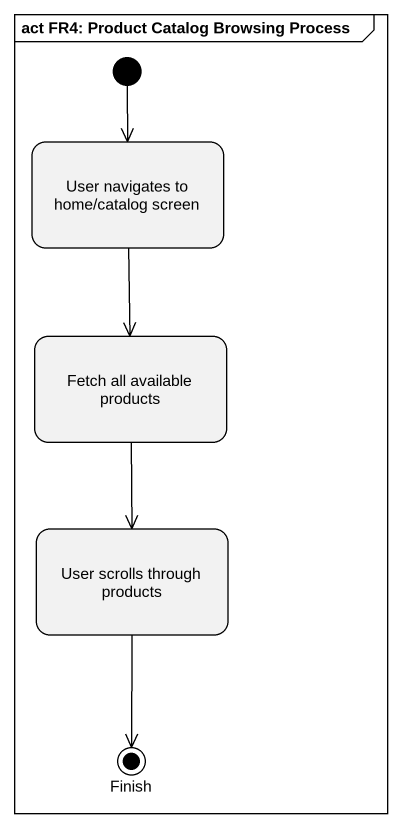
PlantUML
@startuml
mainframe act FR4: Product Catalog Browsing Process
hide empty description
state "User navigates to home/catalog screen" as User_navigates_to_home
state "Fetch all available products" as Fetch_all_available_products
state "User scrolls through products" as User_scrolls_through
state Finish <<end>>
[*] --> User_navigates_to_home
User_navigates_to_home --> Fetch_all_available_products
Fetch_all_available_products --> User_scrolls_through
User_scrolls_through --> Finish
@enduml
